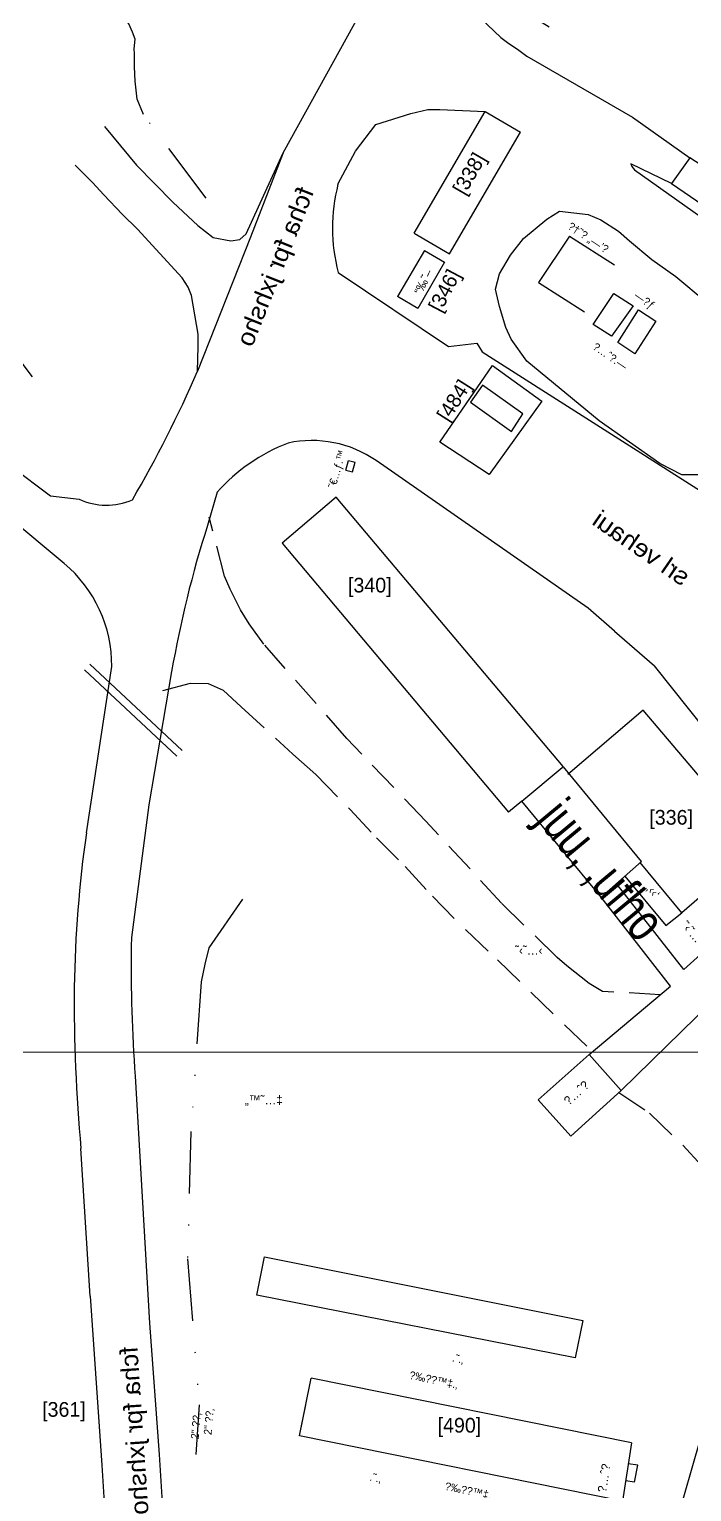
# Model space of a CAD drawing. Header units: millimetres. Extents: x 206768 to 208678, y 737854 to 739416.
# Drawn here: x 207473.1 to 207540.9, y 738824.6 to 738974.1 of the extents above; entities that cross this region are included whole.
import ezdxf
from ezdxf.enums import TextEntityAlignment as Align

# ---------------------------------------------------------------- set-up
doc = ezdxf.new("R2010")
doc.units = ezdxf.units.MM
doc.header["$LTSCALE"] = 0.5
doc.linetypes.add('DIVIDE', pattern=[31.75, 12.7, -6.35, 0, -6.35, 0, -6.35])
doc.linetypes.add('HIDDEN', pattern=[9.524999999999999, 6.35, -3.175])
doc.layers.get('0').update_dxf_attribs({"color": 2})
for name, color, linetype in [('1BATIM', 6, 'Continuous'), ('H-SCHACHA', 6, 'Continuous'), ('MISPAR', 1, 'Continuous'), ('T-MAICHAL', 7, 'Continuous'), ('TEXT', 7, 'Continuous'), ('W-CANAL', 7, 'DIVIDE')]:
    doc.layers.add(name, color=color, linetype=linetype)
for name, color, linetype, lineweight in [('1DIRT-ROAD', 30, 'HIDDEN', 25), ('1KAV-ASFLT', 7, 'Continuous', 25), ('1PRAT', 12, 'Continuous', 25), ('A-NOTE', 82, 'Continuous', 9), ('R-ROAD', 7, 'Continuous', 25), ('rehovot', 7, 'Continuous', 40)]:
    doc.layers.add(name, color=color, linetype=linetype, lineweight=lineweight)
doc.layers.add('help', color=2, linetype='Continuous', lineweight=9, plot=False)
doc.styles.add('NR1', font='narkism$.shx')
doc.styles.add('REHOV-BIG', font='gil1.shx', dxfattribs={"height": 1.8})
doc.styles.add('TRHEBTXT', font='hebtxt')

# ---------------------------------------------------------------- blocks, each defined once
blk = doc.blocks.new('ANOT0')
at = {"style": 'TRHEBTXT', "flags": 8}
blk.add_attdef('TEXT', text='', height=1.6, dxfattribs=at).set_placement((0, -1.155555555555556), align=Align.TOP_CENTER)
blk = doc.blocks.new('ANOT21')
at = {"style": 'TRHEBTXT', "flags": 8}
blk.add_attdef('TEXT', text='', height=1.6, dxfattribs=at).set_placement((0, -1.155555555555556), align=Align.TOP_CENTER)
blk = doc.blocks.new('ANOT200')
at = {"style": 'TRHEBTXT', "flags": 8}
blk.add_attdef('TEXT', text='', height=1.8, dxfattribs=at).set_placement((0, 0), align=Align.MIDDLE_CENTER)
blk = doc.blocks.new('ANOT24')
at = {"style": 'TRHEBTXT', "flags": 8}
blk.add_attdef('TEXT', text='', height=1.6, dxfattribs=at).set_placement((0, -1.155555555555556), align=Align.TOP_CENTER)
blk = doc.blocks.new('ANOT12')
at = {"style": 'TRHEBTXT', "flags": 8}
blk.add_attdef('TEXT', text='', height=1.6, dxfattribs=at).set_placement((0, -1.155555555555556), align=Align.TOP_CENTER)
blk = doc.blocks.new('TR_LOT')
at = {"flags": 8}
blk.add_attdef('LOT', text='', height=3, dxfattribs=at).set_placement((0, 0), align=Align.MIDDLE_CENTER)

msp = doc.modelspace()

# ---------------------------------------------------------------- linework, layer by layer
at = {"layer": '1BATIM'}
for p, q in [((207512.4674014167, 738953.2288455253), (207519.7307972188, 738965.6627942715)), ((207519.7307972188, 738965.6627942715), (207523.3573656031, 738963.5443038293)), ((207516.093969801, 738951.1103550831), (207523.3573656031, 738963.5443038293)), ((207512.4674014167, 738953.2288455253), (207516.093969801, 738951.1103550831)), ((207513.53, 738951.45), (207510.7804326853, 738946.7431135799)), ((207513.53, 738951.45), (207515.5895673147, 738950.2468864202)), ((207515.5895673147, 738950.2468864202), (207512.84, 738945.54)), ((207512.84, 738945.54), (207510.7804326853, 738946.7431135799)), ((207504.5, 738926.25), (207498.99, 738921.56)), ((207527.72, 738898.73), (207504.5, 738926.25)), ((207498.99, 738921.56), (207522.13, 738894.04)), ((207535.91, 738904.47), (207528.19, 738897.92)), ((207547.71, 738890.56), (207535.91, 738904.47)), ((207523.5047155432, 738895.1933838815), (207527.6006225756, 738898.6298425546)), ((207527.72, 738898.73), (207527.6006225756, 738898.6298425546)), ((207535.7204722993, 738889.0195555097), (207527.7512259416, 738898.6921000159)), ((207523.5047155432, 738895.1933838815), (207522.13, 738894.04)), ((207531.59, 738885.38), (207523.5047155432, 738895.1933838815)), ((207547.71, 738890.56), (207539.84, 738883.78)), ((207531.59, 738885.38), (207535.7204722993, 738889.0195555097)), ((207539.84, 738883.78), (207535.606124509, 738888.9187982355)), ((207534.03, 738887.53), (207538.22, 738882.48)), ((207538.22, 738882.48), (207539.84, 738883.78)), ((207500.7499999999, 738830.3099999998), (207501.9451151396, 738836.2264470629)), ((207534.7, 738829.61), (207501.9451151396, 738836.2264470629)), ((207500.7499999999, 738830.3099999998), (207501.3900178225, 738833.4784240627)), ((207533.77, 738823.64), (207500.75, 738830.31)), ((207533.77, 738823.64), (207500.75, 738830.31)), ((207534.7, 738829.61), (207533.77, 738823.64)), ((207541.72, 738829.98), (207538.35, 738818.17))]:
    msp.add_line(p, q, dxfattribs=at)
at = {"layer": '1DIRT-ROAD'}
for points in [[(207507.1222603551, 738900), (207505.6, 738901.59), (207497.12, 738911.22), (207495.61, 738913.31), (207494.73, 738914.73), (207493.65, 738916.85), (207493.09, 738918.16), (207491.5185834334, 738924.2161335092)], [(207486.7672687987, 738906.4825139407), (207489.62, 738907.25), (207491.4, 738907.22), (207492.94, 738906.53), (207494.79, 738904.82), (207500.0899134198, 738900)], [(207500.0899134198, 738900), (207502.41, 738897.89), (207505.92, 738894.34), (207508.63, 738891.42), (207511.56, 738888.49), (207514.36, 738885.47), (207517.75, 738882.02), (207521, 738878.96), (207530.7059973851, 738869.5635560291)], [(207537.6463292871, 738875.3874359805), (207531.75, 738875.74), (207530.39, 738876.55), (207528.08, 738878.36), (207527.12, 738879.19), (207521.42, 738884.75), (207513.69, 738893.14), (207507.1222603551, 738900)], [(207533.4096382468, 738865.3924425149), (207536.56, 738863.31), (207539.94, 738860.02), (207541.89, 738857.92), (207548.43, 738851.01), (207551.24, 738847.42), (207552.27, 738846.11), (207554.32, 738843.16), (207557.22, 738836.96), (207560.34, 738829.13), (207561.19, 738827.15), (207562.21, 738825.01), (207565.04, 738819.91), (207569.25, 738814.66), (207571.2, 738812.3), (207576.35, 738804.77), (207577.49, 738802.12), (207578.9, 738799.8), (207583.17, 738793.97), (207584.74, 738792.11), (207586.14, 738790.43), (207587.92, 738788.32), (207592.6766243353, 738782.7644594328)]]:
    msp.add_lwpolyline(points, dxfattribs=at)
at = {"layer": '1KAV-ASFLT'}
for p, q in [((207499.09, 738961.4299999999), (207495.75, 738952.8200000001)), ((207504.69, 738958.22), (207504.69, 738958.22)), ((207495.75, 738952.8200000001), (207490.32, 738939.12)), ((207504.71, 738949.2), (207515.98, 738941.66)), ((207515.98, 738941.66), (207518.8999999999, 738942)), ((207518.8999999999, 738942), (207519.42, 738941.1000000001)), ((207519.42, 738941.1), (207541.77, 738926.89)), ((207530.29, 738914.89), (207508.58, 738929.99)), ((207492.34, 738926.75), (207491.35, 738923.35)), ((207483.67, 738925.99), (207483.67, 738925.99)), ((207532.98, 738912.55), (207530.29, 738914.89)), ((207532.98, 738912.55), (207530.29, 738914.89)), ((207532.98, 738912.55), (207537.06, 738909.02)), ((207532.98, 738912.55), (207537.06, 738909.02)), ((207478.96, 738891.95), (207481.56, 738908.94)), ((207550.25, 738892.39), (207537.06, 738909.02)), ((207550.25, 738892.39), (207537.06, 738909.02)), ((207487.68, 738908.4299999999), (207485.36, 738894.79)), ((207485.36, 738894.79), (207483.59, 738881.26)), ((207540.05, 738877.99), (207533.2510667513, 738886.6796478318)), ((207538.71, 738876.28), (207531.59, 738885.38)), ((207483.59, 738881.26), (207483.55, 738880.35)), ((207543.79, 738881.3200000001), (207540.05, 738877.99)), ((207530.38, 738869.29), (207538.71, 738876.28)), ((207542.9, 738874.65), (207533.66, 738865.62)), ((207483.95, 738867.08), (207485.43, 738841.83)), ((207479.34, 738844.6), (207478.41, 738859.67)), ((207479.34, 738844.6), (207480.53, 738827.31)), ((207479.34, 738844.6), (207480.53, 738827.31)), ((207485.43, 738841.83), (207486.3900000001, 738828.4099999999)), ((207485.43, 738841.83), (207486.3900000001, 738828.4099999999)), ((207486.39, 738828.41), (207487.87, 738804.81)), ((207486.39, 738828.41), (207487.87, 738804.81)), ((207480.53, 738827.31), (207482.02, 738803.85)), ((207480.53, 738827.31), (207482.02, 738803.85))]:
    msp.add_line(p, q, dxfattribs=at)
msp.add_lwpolyline([(207480.82, 738964.12), (207484.08, 738960.18), (207487.79, 738956.4), (207488.87, 738955.4), (207490.37, 738954.02), (207491.93, 738952.78), (207493.75, 738952.44), (207494.64, 738952.57), (207495.31, 738953.17), (207499.09, 738961.4299999999), (207506.42, 738974.68), (207519.51, 738994.21), (207533.78, 739016.06), (207545.89, 739034.37), (207555.47, 739048.66), (207564.93, 739062.29), (207575.08, 739076.19), (207579.89, 739085.99), (207583.92, 739100.03)], dxfattribs=at)
for centre, radius, start, end in [((207522.3056025317, 738953.7490368128), 18.17412898538005, 165.7586471242769, 194.4954357374852), ((207380.8917463293, 738986.2935100468), 119.163260913577, 329.598396403764, 336.6795719863822), ((207506.3232251867, 738914.3351525643), 18.69917173220805, 111.1051992692993, 138.4000935542275), ((207502.0159846266, 738920.4936881526), 11.54409964119069, 55.3470996630848, 102.1311025998662), ((207480.9999332345, 738932.0027225574), 6.578912454533088, 245.0041829770966, 293.9445478119108), ((207596.9432141145, 738889.4649634182), 110.8969006382854, 162.2084786126996, 170.1531598288723), ((207467.9340242336, 738909.0376265694), 13.62632549638392, 359.5894976766313, 49.96078345953253), ((207606.4603365116, 738873.9908581307), 128.758947600719, 171.9823129527284, 179.0258181231267), ((207636.3062030851, 738878.3135291061), 152.7697770983703, 179.2362059750078, 184.216902435106), ((207644.5691328853, 738874.883682719), 166.854168611585, 179.5548552582134, 185.2314675352724)]:
    msp.add_arc(centre, radius, start, end, dxfattribs=at)
at = {"layer": '1PRAT'}
for p, q in [((207528.36, 738952.9299999999), (207525.19, 738948.2)), ((207528.36, 738952.9299999999), (207532.9574208991, 738949.9986169497)), ((207525.19, 738948.2), (207529.8969671629, 738945.1987686439)), ((207519.47, 738937.69), (207518.23, 738935.94)), ((207523.61, 738934.78), (207519.47, 738937.69)), ((207518.23, 738935.94), (207522.43, 738932.97)), ((207522.43, 738932.97), (207523.61, 738934.78)), ((207505.5032110703, 738929.0152534347), (207505.7832110703, 738930.0052534346)), ((207505.7832110703, 738930.0052534346), (207506.4567889297, 738929.8147465653)), ((207506.1767889297, 738928.8247465653), (207506.4567889297, 738929.8147465653)), ((207505.5032110703, 738929.0152534347), (207506.1767889297, 738928.8247465653)), ((207479.3129273001, 738909.1924221073), (207488.7629273001, 738900.3724221073)), ((207478.7670726999, 738908.6075778927), (207488.2170726999, 738899.7875778927)), ((207525.15, 738864.65), (207530.38, 738869.29)), ((207530.38, 738869.29), (207533.66, 738865.62)), ((207533.66, 738865.62), (207528.5, 738860.9299999999)), ((207528.5, 738860.9299999999), (207525.15, 738864.65)), ((207535.37, 738827.31), (207534.3660709531, 738827.466390957)), ((207535.02, 738825.59), (207535.37, 738827.31)), ((207535.02, 738825.59), (207534.0961870716, 738825.7339105566))]:
    msp.add_line(p, q, dxfattribs=at)
msp.add_lwpolyline([(207540.66, 738960.93), (207538.8, 738958.29), (207546.45, 738953.06), (207548.39, 738955.94), (207540.66, 738960.93)], dxfattribs=at)
at = {"layer": 'H-SCHACHA'}
for points in [[(207520.48, 738939.69), (207525.53, 738936.06), (207520.14, 738928.55), (207515.11, 738931.86), (207520.48, 738939.69)], [(207529.74, 738842.12), (207528.96, 738838.3), (207496.38, 738844.69), (207497.19, 738848.62), (207529.74, 738842.12)]]:
    msp.add_lwpolyline(points, dxfattribs=at)
at = {"layer": 'help', "elevation": 8.36}
for points in [[(207435.9562545967, 739150.209511107), (207634.4062545967, 739150.209511107), (207634.4062545967, 738869.544511107), (207435.9562545967, 738869.544511107)], [(207435.9562545967, 738869.544511107), (207634.4062545967, 738869.544511107), (207634.4062545967, 738588.8795111071), (207435.9562545967, 738588.8795111071)]]:
    msp.add_lwpolyline(points, close=True, dxfattribs=at)
at = {"layer": 'R-ROAD'}
for points in [[(207526.27, 738974.27), (207520.39, 738977.94), (207519.37, 738977.49), (207518.7, 738976.67), (207519.03, 738975.54), (207519.98, 738974.53), (207521.35, 738973.23), (207522.02, 738972.72), (207523.18, 738971.92), (207524.01, 738971.31), (207534.82, 738965.07), (207540.66, 738960.93)], [(207504.69, 738958.22), (207506.48, 738961.6), (207508.57, 738964.34), (207512.14, 738965.46), (207513.88, 738965.85), (207515.12, 738965.88), (207519.7307972188, 738965.6627942715)], [(207490.32, 738939.12), (207490.41, 738941.66), (207490.4, 738942.9), (207489.72, 738946.87), (207489.36, 738947.7), (207488.76, 738948.67), (207484.18, 738953.62), (207482.61, 738955.17), (207480.75, 738957.15), (207479.6, 738958.4), (207477.8, 738960.17)], [(207538.8, 738958.29), (207534.64, 738960.3), (207534.74, 738960.04), (207535, 738959.7), (207548.81, 738949.91), (207549.32, 738949.81), (207549.33, 738950.29), (207548.56, 738951.31), (207546.45, 738953.05)], [(207524.01, 738940.13), (207522.4, 738942.38), (207521.85, 738943.6), (207521.22, 738945.73), (207520.79, 738947.5), (207521.21, 738949.08), (207522.32, 738950.98), (207523.67, 738952.68), (207526.04, 738954.66), (207527.35, 738955.47), (207530.26, 738955.15), (207531.58, 738954.59), (207533.36, 738953.42), (207534.51, 738952.43), (207536.8, 738950.54), (207539.24, 738948.79), (207542.35, 738946.22)], [(207456.27, 738946.82), (207466.25, 738935.21), (207471.3, 738929.38), (207475.28, 738926.39), (207478.22, 738926.04)], [(207476.7, 738919.47), (207470.92, 738924.28), (207464.32, 738931.76), (207457.57, 738939.78), (207455.2551019226, 738942.7848284848)], [(207541.49, 738928.53), (207539.87, 738928.54), (207537.62, 738929.7), (207531.4, 738934.06), (207524.01, 738940.13)]]:
    msp.add_lwpolyline(points, dxfattribs=at)
at = {"layer": 'T-MAICHAL'}
for points in [[(207532.89, 738947.06), (207534.89, 738945.8), (207532.65, 738942.69), (207530.79, 738943.9), (207532.89, 738947.06)], [(207535.03, 738940.91), (207533.3, 738942.06), (207535.41, 738945.38), (207537.21, 738944.24), (207535.03, 738940.91)]]:
    msp.add_lwpolyline(points, dxfattribs=at)
at = {"layer": 'W-CANAL'}
for points in [[(207491.21, 738956.8), (207484.79, 738965.35), (207484.17, 738966.92), (207483.96, 738968.76), (207483.89, 738970.22), (207483.87, 738971.57), (207483.86, 738972.05), (207483.95, 738973.05), (207483.68, 738973.78), (207483.29, 738974.62), (207482.61, 738975.57), (207481.98, 738976.33), (207481.43, 738977)], [(207461.23, 738953.79), (207465.93, 738948.08), (207467.61, 738946.03), (207469.88, 738943.22), (207473.41, 738938.56)], [(207494.94, 738885.17), (207491.5, 738880.2), (207491.09, 738878.54), (207490.7, 738876.73), (207489.66, 738861.43), (207489.3, 738848.4), (207490.5, 738833.49), (207490.15, 738828.42)]]:
    msp.add_lwpolyline(points, dxfattribs=at)

# ---------------------------------------------------------------- block references
at = {"layer": 'MISPAR'}
ref = msp.add_blockref('TR_LOT', (207520.8676665669, 738955.1928377276), dxfattribs=dict(at, xscale=0.5, yscale=0.5, zscale=0.5))
ref.add_attrib('LOT', '[338]', dxfattribs={"layer": '0', "height": 1.5, "rotation": 59.87621020918716, "flags": 8}).set_placement((207518.113089791, 738959.3192331105), align=Align.MIDDLE_CENTER)
ref = msp.add_blockref('TR_LOT', (207516.7806185414, 738946.1019503651), dxfattribs=dict(at, xscale=0.5, yscale=0.5, zscale=0.5))
ref.add_attrib('LOT', '[346]', dxfattribs={"layer": '0', "height": 1.5, "rotation": 62.24093340621719, "flags": 8}).set_placement((207515.5754907082, 738947.3627960053), align=Align.MIDDLE_CENTER)
ref = msp.add_blockref('TR_LOT', (207524.9547066902, 738928.4767614584), dxfattribs=dict(at, xscale=0.5, yscale=0.5, zscale=0.5))
ref.add_attrib('LOT', '[484]', dxfattribs={"layer": '0', "height": 1.5, "rotation": 57.61311050754622, "flags": 8}).set_placement((207516.5381257018, 738936.135831398), align=Align.MIDDLE_CENTER)
ref = msp.add_blockref('TR_LOT', (207510.5220946202, 738914.6807783521), dxfattribs=dict(at, xscale=0.5, yscale=0.5, zscale=0.5))
ref.add_attrib('LOT', '[340]', dxfattribs={"layer": '0', "height": 1.5, "flags": 8}).set_placement((207507.9435465094, 738917.2559065945), align=Align.MIDDLE_CENTER)
at = {"layer": 'MISPAR', "xscale": 0.5, "yscale": 0.5, "zscale": 0.5}
msp.add_blockref('TR_LOT', (207538.7598393121, 738893.5305485362), dxfattribs=at).add_auto_attribs({'LOT': '[336]'})
at = {"layer": 'MISPAR'}
ref = msp.add_blockref('TR_LOT', (207475.9421081473, 738833.455380509), dxfattribs=dict(at, xscale=0.5, yscale=0.5, zscale=0.5))
ref.add_attrib('LOT', '[361]', dxfattribs={"layer": '0', "height": 1.5, "flags": 8}).set_placement((207476.6667924492, 738833.0212809496), align=Align.MIDDLE_CENTER)
ref = msp.add_blockref('TR_LOT', (207525.7054125259, 738816.1996288018), dxfattribs=dict(at, xscale=0.5, yscale=0.5, zscale=0.5))
ref.add_attrib('LOT', '[490]', dxfattribs={"layer": '0', "height": 1.5, "flags": 8}).set_placement((207517.1088982523, 738831.4045929234), align=Align.MIDDLE_CENTER)
at = {"layer": 'TEXT'}
ref = msp.add_blockref('ANOT24', (207526.8308686027, 738950.6483622997), dxfattribs=dict(at, xscale=0.4999999999700611, yscale=0.5, zscale=0.5, rotation=146.6656143812541))
ref.add_attrib('TEXT', '\x8c†˜\x81 „—’\x8e', dxfattribs={"layer": '0', "height": 0.8000000000000002, "rotation": 326.6656143756814, "style": 'TRHEBTXT', "flags": 8}).set_placement((207530.5043948568, 738953.1100048864), align=Align.TOP_CENTER)
ref = msp.add_blockref('ANOT200', (207511.789218462, 738946.1538228786), dxfattribs=dict(at, xscale=0.5000000000151499, yscale=0.5, zscale=0.5, rotation=329.7083038932675))
ref.add_attrib('TEXT', '“‰˜–', dxfattribs={"layer": '0', "height": 0.9, "rotation": 63.9448532569992, "style": 'TRHEBTXT', "flags": 8}).set_placement((207513.4191055444, 738948.2546840569), align=Align.MIDDLE_CENTER)
ref = msp.add_blockref('ANOT0', (207534.8132904886, 738945.9000634741), dxfattribs=dict(at, xscale=0.4999999999922566, yscale=0.5, zscale=0.5, rotation=325.801966950076))
ref.add_attrib('TEXT', '—\x8cƒ', dxfattribs={"layer": '0', "height": 0.8000000000000002, "rotation": 325.801966950076, "style": 'TRHEBTXT', "flags": 8}).set_placement((207536.2758544457, 738946.7144843845), align=Align.TOP_CENTER)
at = {"layer": 'TEXT', "yscale": 0.5, "zscale": 0.5}
for name, p, xscale, rotation, values in [('ANOT12', (207533.0778901087, 738941.44798772), 0.4999999999922566, 325.801966950076, {'TEXT': '\x8f…ˆ\x81.—'}), ('ANOT200', (207541.0043697468, 738881.6729415202), 0.5000000000350007, 312.0491095502779, {'TEXT': '˜‹˜…‹'}), ('ANOT21', (207517.2059862052, 738839.1516582702), 0.5000000000126794, 347.3436985508091, {'TEXT': '.˜.‚'})]:
    msp.add_blockref(name, p, dxfattribs=dict(at, xscale=xscale, rotation=rotation)).add_auto_attribs(values)
at = {"layer": 'TEXT'}
ref = msp.add_blockref('ANOT0', (207505.7148626377, 738929.7635929054), dxfattribs=dict(at, xscale=0.499999999979798, yscale=0.5, zscale=0.5, rotation=74.20759647039716))
ref.add_attrib('TEXT', '˜€…ƒ.™', dxfattribs={"layer": '0', "height": 0.8000000000000002, "rotation": 74.20759647039716, "style": 'TRHEBTXT', "flags": 8}).set_placement((207504.205611694, 738929.2283048277), align=Align.TOP_CENTER)
ref = msp.add_blockref('ANOT200', (207536.2694441068, 738884.8309086541), dxfattribs=dict(at, xscale=0.5000000000272723, yscale=0.5, zscale=0.5, rotation=309.6825949726796))
ref.add_attrib('TEXT', '„‹‹‘', dxfattribs={"layer": '0', "height": 0.9, "rotation": 309.682594970113, "style": 'TRHEBTXT', "flags": 8}).set_placement((207536.8911763431, 738886.0180614861), align=Align.MIDDLE_CENTER)
at = {"layer": 'TEXT', "xscale": 0.5, "yscale": 0.5, "zscale": 0.5}
for p, values in [((207524.2024244505, 738879.956017786), {'TEXT': '˜‹˜…‹'}), ((207497.1107934414, 738864.6568837697), {'TEXT': '„™˜…‡'})]:
    msp.add_blockref('ANOT200', p, dxfattribs=at).add_auto_attribs(values)
at = {"layer": 'TEXT'}
ref = msp.add_blockref('ANOT200', (207531.4439427981, 738863.6057929696), dxfattribs=dict(at, xscale=0.5000000000295988, yscale=0.5, zscale=0.5, rotation=42.26816172885711))
ref.add_attrib('TEXT', '\x8f…ˆ\x81', dxfattribs={"layer": '0', "height": 0.8999999999999999, "rotation": 42.2681617239212, "style": 'TRHEBTXT', "flags": 8}).set_placement((207529.0762368837, 738865.3687488321), align=Align.MIDDLE_CENTER)
ref = msp.add_blockref('ANOT0', (207514.9594895153, 738835.0245273714), dxfattribs=dict(at, xscale=0.4999999999982171, yscale=0.5, zscale=0.5, rotation=348.328280424114))
ref.add_attrib('TEXT', '\x9a‰\x8c\x8e™‡.‚', dxfattribs={"layer": '0', "height": 0.8000000000000002, "rotation": 348.3282804172445, "style": 'TRHEBTXT', "flags": 8}).set_placement((207514.5677237508, 738836.4348006104), align=Align.TOP_CENTER)
ref = msp.add_blockref('ANOT0', (207492.7009569429, 738828.4546980285), dxfattribs=dict(at, xscale=0.4999999999927284, yscale=0.5, zscale=0.5, rotation=353.7967658518483))
ref.add_attrib('TEXT', '2" \x8c\x8e‚', dxfattribs={"layer": '0', "height": 0.8000000000000002, "rotation": 85.06165817911938, "style": 'TRHEBTXT', "flags": 8}).set_placement((207489.7561575174, 738831.3649768238), align=Align.TOP_CENTER)
ref = msp.add_blockref('ANOT0', (207492.7009569429, 738828.4546980285), dxfattribs=dict(at, xscale=0.4999999999927284, yscale=0.5, zscale=0.5, rotation=353.7967658518483))
ref.add_attrib('TEXT', '2" \x8c\x8e‚', dxfattribs={"layer": '0', "height": 0.8000000000000002, "rotation": 85.06165817911938, "style": 'TRHEBTXT', "flags": 8}).set_placement((207491.0729544175, 738831.8032428976), align=Align.TOP_CENTER)
ref = msp.add_blockref('ANOT200', (207533.958586849, 738824.850605902), dxfattribs=dict(at, xscale=0.4999999999644821, yscale=0.5, zscale=0.5, rotation=81.14569180995598))
ref.add_attrib('TEXT', '\x8f…ˆ\x81', dxfattribs={"layer": '0', "height": 0.8999999999999999, "rotation": 81.14569181098267, "style": 'TRHEBTXT', "flags": 8}).set_placement((207531.8980797755, 738826.0067578666), align=Align.MIDDLE_CENTER)
ref = msp.add_blockref('ANOT21', (207531.2930515641, 738818.7824821762), dxfattribs=dict(at, xscale=0.5000000000143199, yscale=0.5, zscale=0.5, rotation=348.8572247723366))
ref.add_attrib('TEXT', '.˜.‚', dxfattribs={"layer": '0', "height": 0.8000000000000002, "rotation": 348.8572247720143, "style": 'TRHEBTXT', "flags": 8}).set_placement((207508.6144316239, 738826.4252869233), align=Align.TOP_CENTER)
ref = msp.add_blockref('ANOT0', (207511.5024357875, 738826.793031073), dxfattribs=dict(at, xscale=0.4999999999982171, yscale=0.5, zscale=0.5, rotation=348.328280424114))
ref.add_attrib('TEXT', '\x9a‰\x8c\x8e™‡.‚', dxfattribs={"layer": '0', "height": 0.8000000000000002, "rotation": 348.3282804172445, "style": 'TRHEBTXT', "flags": 8}).set_placement((207518.2107671035, 738825.0834986022), align=Align.TOP_CENTER)

# ---------------------------------------------------------------- texts
at = {"layer": 'A-NOTE', "style": 'NR1', "width": 0.75}
msp.add_text('juu, ,ufho', height=4, rotation=309.6772492921083, dxfattribs=at).set_placement((207524.8830588809, 738893.2582554066))
at = {"layer": 'rehovot', "ltscale": 2, "style": 'REHOV-BIG', "text_generation_flag": 2, "width": 1.1}
for s, rotation, p in [('fcha fpr jxhsho', 428.2963293052091, (207502.2675202635, 738957.4805681941, 11)), ('srl vehaui', 325.3961948534219, (207539.869320464, 738917.1111774506)), ('fcha fpr jxhsho', 93.85629447704454, (207484.17022299, 738839.4897677506, 11))]:
    msp.add_text(s, height=1.8, rotation=rotation, dxfattribs=at).set_placement(p)

doc.saveas('drawing.dxf')
